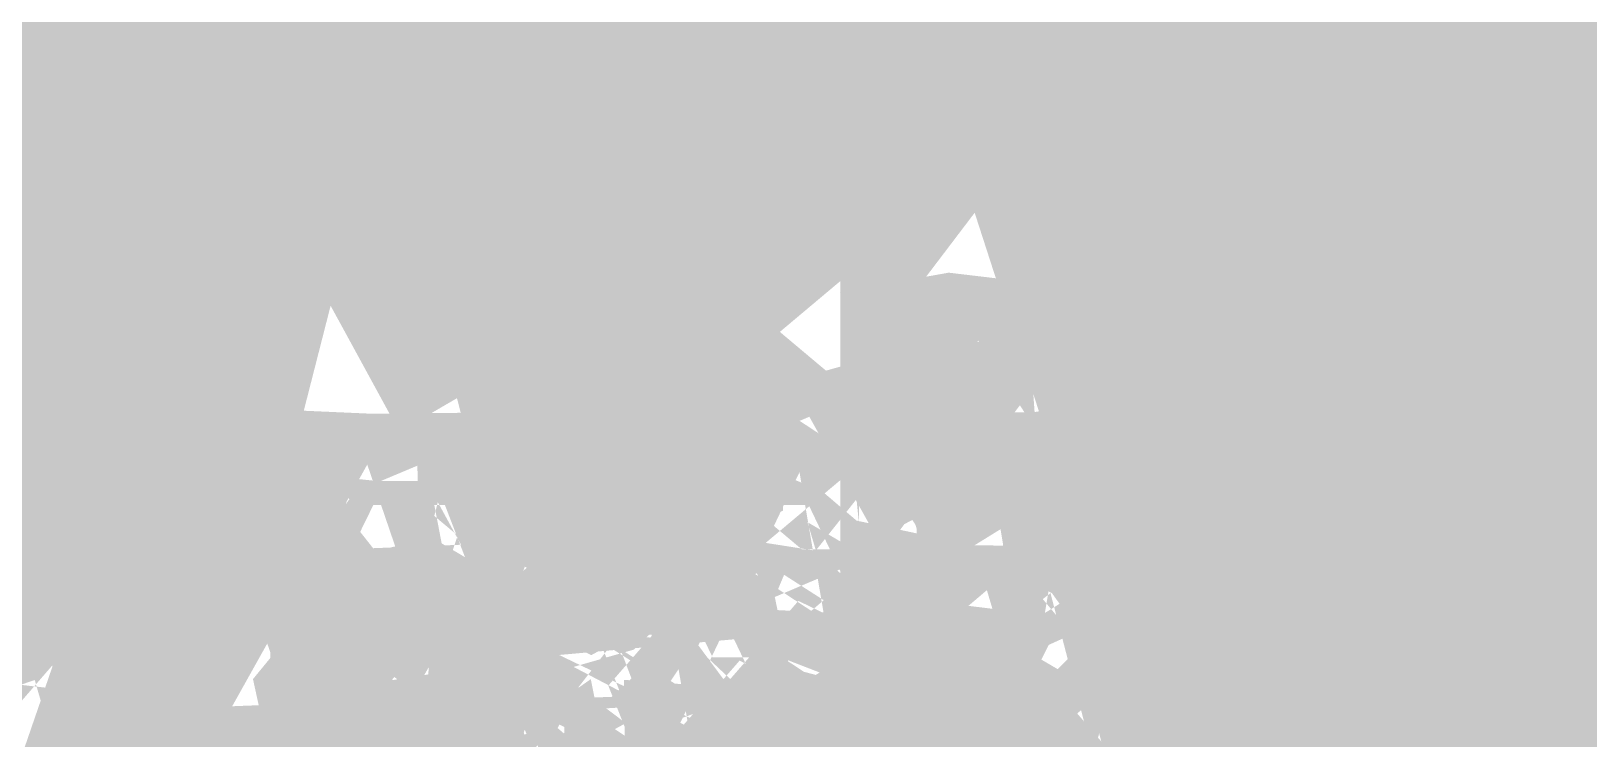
# Model space of a CAD drawing. Header units: millimetres. Extents: x -0.5 to 77.7, y -66.2 to -6.
# Drawn here: x 47.406 to 49.999, y -19.443 to -18.265 of the extents above; entities that cross this region are included whole.
import ezdxf

# ---------------------------------------------------------------- set-up
doc = ezdxf.new("R2010")
doc.units = ezdxf.units.MM
doc.header["$MEASUREMENT"] = 0
doc.layers.add('Inner1', color=7, linetype='Continuous', true_color=0x999966)
doc.layers.add('Top-Silkscreen-Layer', color=7, linetype='Continuous', true_color=0xffcc00)

msp = doc.modelspace()

# ---------------------------------------------------------------- hatches: boundary and pattern name
at = {"layer": 'Inner1'}
msp.add_hatch(color=256, dxfattribs=at).paths.add_polyline_path([(77.23901447802896, -6.454152908305818), (77.23901447802896, -65.68199136398273), (-0.022860045720091406, -65.68199136398273), (-0.02286004572008509, -6.454152908305818)])
at = {"layer": 'Top-Silkscreen-Layer'}
for points in [[(48.91905705244591, -18.79945314308072), (48.931687229310285, -18.838495294340063), (48.951892972287894, -18.811862735646642), (48.950597569532576, -18.797523247523223), (48.93810074295183, -18.796037592075187)], [(48.91637099673267, -18.910855453808985), (48.944317406174676, -18.954478376033105), (48.9536646260562, -18.94873966773384), (48.95212792278764, -18.92760549072309), (48.950597569532576, -18.906478596337088), (48.938094392938325, -18.904803592645674)], [(48.62672148064822, -18.910119908709714), (48.62672148064822, -18.954449245534125), (48.653099436754125, -18.932280935809548)], [(49.014326305083586, -18.91596785638016), (49.03654500234274, -18.954201636292787), (49.05059758223258, -18.95235184960749), (49.05059758223258, -18.932280935809548), (49.05059758223258, -18.912210022011607), (49.03557345027625, -18.910520453070703)], [(47.926429291126915, -19.027858102966363), (47.94784788668426, -19.067133298217563), (47.95752530726813, -19.029241801667965)], [(48.0232733471142, -19.029394736787616), (48.03402391998066, -19.071240698573888), (48.06362133293435, -19.053988160552365), (48.06838384306421, -19.039634107179452), (48.05996372515462, -19.028965061927646)], [(48.32242248340433, -19.027268210362), (48.32904554749159, -19.07049058822513), (48.33876741817, -19.076455057891497), (48.35093404404841, -19.067315363836194), (48.35342324934295, -19.02423863846797)], [(48.62185102028875, -19.024493530334055), (48.64685102346375, -19.069318085641143), (48.65809689738372, -19.06454068380825), (48.65809689738372, -19.048300430626316)], [(48.91356429076281, -19.026263208147153), (48.90898593102463, -19.050696414167508), (48.91059883445528, -19.066587101361666), (48.92309566103602, -19.070068195989904), (48.954579028001135, -19.030312347505518)], [(49.01334840300359, -19.02655451313696), (49.00898594372464, -19.050696414167508), (49.01059884715528, -19.066587101361666), (49.02309567373603, -19.07021384848481), (49.05206443535258, -19.02745027598063)], [(47.926429291126915, -19.136806169155484), (47.92763579369314, -19.17820060820755), (47.9635705201263, -19.163103727110624), (47.96868863101252, -19.14766456265067), (47.959938312400595, -19.140323676907446)], [(48.61530415636358, -19.141263135499585), (48.60559498571217, -19.149543479834946), (48.61329120208202, -19.165638080521973), (48.62098106843836, -19.18172539858426), (48.63559879953028, -19.18172539858426), (48.65021653062218, -19.18172539858426), (48.657906396978525, -19.165638080521973), (48.665596263334876, -19.149543479834946), (48.65589344269698, -19.141263135499585), (48.63559879953028, -19.13298279116422)], [(48.925597566357574, -19.128139845708624), (48.92126050713265, -19.18598573406024), (48.93309693230873, -19.192168682468964), (48.94546040860584, -19.185708994319917), (48.961075091818266, -19.164400034315282), (48.964319948720075, -19.149550762459693), (48.95283912430036, -19.13553899244981)], [(49.021851071088754, -19.13052854662507), (49.00809694183373, -19.139085630700748), (49.00809694183373, -19.159112848750222), (49.00809694183373, -19.179147349424436), (49.02126051983266, -19.184886057723702), (49.05704284594165, -19.16856569566957), (49.06167200578788, -19.15305370496216), (49.052045385312056, -19.13728682238867)], [(48.02284789620926, -19.14193313697615), (48.01637723244617, -19.150876200163328), (48.02110799250848, -19.166300799373793), (48.02583875257081, -19.18172539858426), (48.04052633381129, -19.18172539858426), (48.05521391505178, -19.18172539858426), (48.06266248089487, -19.16650471286666), (48.07011104673797, -19.15128402714906), (48.06349433266422, -19.142137050469017)], [(48.32184463217524, -19.13918030482244), (48.322251033039656, -19.173357662751954), (48.331407752516, -19.186320734798517), (48.34389822908324, -19.182730400799105), (48.36191321740111, -19.16521568828675), (48.36744407916525, -19.151291309773807), (48.358630260418266, -19.142137050469017)], [(48.91596459586825, -19.23946933018944), (48.92651831831601, -19.302922839594906), (48.96299914591073, -19.28033942025985), (48.97039691164577, -19.265388191657827), (48.955810930621396, -19.247931740143436)], [(47.923235234333156, -19.256080997233383), (47.93764976499286, -19.298312938131158), (47.962097316992796, -19.25455164603688)], [(48.02205414452095, -19.251973596877054), (48.009144567062286, -19.26774047945055), (48.0134752762737, -19.280688986247625), (48.05449001351204, -19.299762180455463), (48.06809809245642, -19.29383412391282), (48.06809809245642, -19.27376321011488), (48.06809809245642, -19.25369957894168), (48.053347011080874, -19.24495314662262)], [(48.32145728135135, -19.249235329972837), (48.30732215128593, -19.262212967268894), (48.31059240824176, -19.27715691324617), (48.326391241845876, -19.298655221494183), (48.33890711846715, -19.30519501851543), (48.35225484685776, -19.297897828520675), (48.36712657848993, -19.275489192179506), (48.36865693174499, -19.260377745833086), (48.353855050261394, -19.248288588755955)], [(48.62155256965395, -19.245397386732083), (48.60751268979113, -19.254129253801654), (48.6090557430732, -19.272226576293626), (48.610598796355276, -19.290323898785605), (48.624302125502254, -19.29910674422839), (48.63801180466274, -19.30788230704643), (48.646806573369204, -19.30158283664178), (48.66310070802683, -19.280040832645295), (48.67060007397797, -19.26479829905346), (48.65559499206217, -19.25070642017138)], [(48.720301629693175, -19.25594990998797), (48.71059880905528, -19.264230254323333), (48.71828867541162, -19.28032485501036), (48.752178697495694, -19.280346702884597), (48.758890661772035, -19.264281232696547), (48.75288354899491, -19.25597904048695)], [(49.01512005677189, -19.24955576546163), (49.00158182797608, -19.26291209924444), (49.004979085202045, -19.278424089951848), (49.02073981872512, -19.3003957688083), (49.03309694500873, -19.306855456957347), (49.04546042130584, -19.3003957688083), (49.06107510451827, -19.279086808803665), (49.064319961420075, -19.264237536948073), (49.05283913700037, -19.25022576693819)], [(48.31858707524642, -19.35889709338699), (48.324346537496794, -19.41378623609203), (48.338094316738314, -19.422569081534814), (48.35184844599334, -19.41378623609203), (48.338094316738314, -19.34515478049268)], [(47.923711485346146, -19.364482866566604), (47.91257991166928, -19.378064961716518), (47.915977168895246, -19.393606082922908), (47.952953297543466, -19.41418678045302), (47.965596174434864, -19.410341554587518), (47.967120177676414, -19.38976085705741), (47.96864418091798, -19.369187442152047), (47.95725860670086, -19.360040465471997)], [(48.020796841846675, -19.360870684692955), (48.01809808610642, -19.40823687603614), (48.07080319821018, -19.38988466167808), (48.074054405125494, -19.3744090840944), (48.06130357800449, -19.35977829098117)], [(48.12642931652692, -19.36617971813225), (48.12995992403652, -19.407632418182285), (48.15850958476163, -19.39301619031854), (48.16532314925409, -19.378407245079547), (48.15575367889983, -19.37038179261027)], [(48.52207960807498, -19.371721795563396), (48.513913490705654, -19.381079968361057), (48.51918400191603, -19.39434162802218), (48.553512174932045, -19.392644776456535)], [(48.61786956182019, -19.35568545587433), (48.62835978413289, -19.416903199483), (48.65652844404762, -19.35762263405657)], [(48.71614237084643, -19.37116103345801), (48.708471554530604, -19.379958444150287), (48.71404051637579, -19.39398477940966), (48.7558172552349, -19.3902415102906)], [(48.91310073977683, -19.35662491446647), (48.93192852982354, -19.419707010009926), (48.96809820675643, -19.388959768335432)], [(49.01310075247683, -19.35662491446647), (49.02952188740458, -19.41951766176655), (49.065355013621634, -19.391901948732517), (49.06906977152292, -19.378487353951744), (49.055150541916724, -19.361824708534584)]]:
    msp.add_hatch(color=256, dxfattribs=at).paths.add_polyline_path(points)

# ---------------------------------------------------------------- linework, layer by layer
at = {"layer": 'Top-Silkscreen-Layer', "const_width": 0.25400050800101603}
for points in [[(48.91905705244591, -18.79945314308072), (48.931687229310285, -18.838495294340063), (48.951892972287894, -18.811862735646642), (48.950597569532576, -18.797523247523223), (48.93810074295183, -18.796037592075187)], [(48.62185102028875, -19.024493530334055), (48.64685102346375, -19.069318085641143), (48.65809689738372, -19.06454068380825), (48.65809689738372, -19.048300430626316)], [(48.62672148064822, -18.910119908709714), (48.62672148064822, -18.954449245534125), (48.653099436754125, -18.932280935809548)], [(47.926429291126915, -19.027858102966363), (47.94784788668426, -19.067133298217563), (47.95752530726813, -19.029241801667965)], [(48.91637099673267, -18.910855453808985), (48.944317406174676, -18.954478376033105), (48.9536646260562, -18.94873966773384), (48.95212792278764, -18.92760549072309), (48.950597569532576, -18.906478596337088), (48.938094392938325, -18.904803592645674)], [(49.014326305083586, -18.91596785638016), (49.03654500234274, -18.954201636292787), (49.05059758223258, -18.95235184960749), (49.05059758223258, -18.932280935809548), (49.05059758223258, -18.912210022011607), (49.03557345027625, -18.910520453070703)], [(48.0232733471142, -19.029394736787616), (48.03402391998066, -19.071240698573888), (48.06362133293435, -19.053988160552365), (48.06838384306421, -19.039634107179452), (48.05996372515462, -19.028965061927646)], [(48.32242248340433, -19.027268210362), (48.32904554749159, -19.07049058822513), (48.33876741817, -19.076455057891497), (48.35093404404841, -19.067315363836194), (48.35342324934295, -19.02423863846797)], [(48.91356429076281, -19.026263208147153), (48.90898593102463, -19.050696414167508), (48.91059883445528, -19.066587101361666), (48.92309566103602, -19.070068195989904), (48.954579028001135, -19.030312347505518)], [(49.01334840300359, -19.02655451313696), (49.00898594372464, -19.050696414167508), (49.01059884715528, -19.066587101361666), (49.02309567373603, -19.07021384848481), (49.05206443535258, -19.02745027598063)], [(48.424276700048225, -20.26286017251737), (48.45068640622166, -20.331426084494012), (48.43651952608871, -20.2572816819625)], [(48.925597566357574, -19.128139845708624), (48.92126050713265, -19.18598573406024), (48.93309693230873, -19.192168682468964), (48.94546040860584, -19.185708994319917), (48.961075091818266, -19.164400034315282), (48.964319948720075, -19.149550762459693), (48.95283912430036, -19.13553899244981)], [(47.923235234333156, -19.256080997233383), (47.93764976499286, -19.298312938131158), (47.962097316992796, -19.25455164603688)], [(47.926429291126915, -19.136806169155484), (47.92763579369314, -19.17820060820755), (47.9635705201263, -19.163103727110624), (47.96868863101252, -19.14766456265067), (47.959938312400595, -19.140323676907446)], [(48.32184463217524, -19.13918030482244), (48.322251033039656, -19.173357662751954), (48.331407752516, -19.186320734798517), (48.34389822908324, -19.182730400799105), (48.36191321740111, -19.16521568828675), (48.36744407916525, -19.151291309773807), (48.358630260418266, -19.142137050469017)], [(48.61530415636358, -19.141263135499585), (48.60559498571217, -19.149543479834946), (48.61329120208202, -19.165638080521973), (48.62098106843836, -19.18172539858426), (48.63559879953028, -19.18172539858426), (48.65021653062218, -19.18172539858426), (48.657906396978525, -19.165638080521973), (48.665596263334876, -19.149543479834946), (48.65589344269698, -19.141263135499585), (48.63559879953028, -19.13298279116422)], [(48.61786956182019, -19.35568545587433), (48.62835978413289, -19.416903199483), (48.65652844404762, -19.35762263405657)], [(49.021851071088754, -19.13052854662507), (49.00809694183373, -19.139085630700748), (49.00809694183373, -19.159112848750222), (49.00809694183373, -19.179147349424436), (49.02126051983266, -19.184886057723702), (49.05704284594165, -19.16856569566957), (49.06167200578788, -19.15305370496216), (49.052045385312056, -19.13728682238867)], [(48.02284789620926, -19.14193313697615), (48.01637723244617, -19.150876200163328), (48.02110799250848, -19.166300799373793), (48.02583875257081, -19.18172539858426), (48.04052633381129, -19.18172539858426), (48.05521391505178, -19.18172539858426), (48.06266248089487, -19.16650471286666), (48.07011104673797, -19.15128402714906), (48.06349433266422, -19.142137050469017)], [(48.91310073977683, -19.35662491446647), (48.93192852982354, -19.419707010009926), (48.96809820675643, -19.388959768335432)], [(48.91596459586825, -19.23946933018944), (48.92651831831601, -19.302922839594906), (48.96299914591073, -19.28033942025985), (48.97039691164577, -19.265388191657827), (48.955810930621396, -19.247931740143436)], [(48.02205414452095, -19.251973596877054), (48.009144567062286, -19.26774047945055), (48.0134752762737, -19.280688986247625), (48.05449001351204, -19.299762180455463), (48.06809809245642, -19.29383412391282), (48.06809809245642, -19.27376321011488), (48.06809809245642, -19.25369957894168), (48.053347011080874, -19.24495314662262)], [(48.62155256965395, -19.245397386732083), (48.60751268979113, -19.254129253801654), (48.6090557430732, -19.272226576293626), (48.610598796355276, -19.290323898785605), (48.624302125502254, -19.29910674422839), (48.63801180466274, -19.30788230704643), (48.646806573369204, -19.30158283664178), (48.66310070802683, -19.280040832645295), (48.67060007397797, -19.26479829905346), (48.65559499206217, -19.25070642017138)], [(48.32145728135135, -19.249235329972837), (48.30732215128593, -19.262212967268894), (48.31059240824176, -19.27715691324617), (48.326391241845876, -19.298655221494183), (48.33890711846715, -19.30519501851543), (48.35225484685776, -19.297897828520675), (48.36712657848993, -19.275489192179506), (48.36865693174499, -19.260377745833086), (48.353855050261394, -19.248288588755955)], [(48.31858707524642, -19.35889709338699), (48.324346537496794, -19.41378623609203), (48.338094316738314, -19.422569081534814), (48.35184844599334, -19.41378623609203), (48.338094316738314, -19.34515478049268)], [(48.720301629693175, -19.25594990998797), (48.71059880905528, -19.264230254323333), (48.71828867541162, -19.28032485501036), (48.752178697495694, -19.280346702884597), (48.758890661772035, -19.264281232696547), (48.75288354899491, -19.25597904048695)], [(49.01512005677189, -19.24955576546163), (49.00158182797608, -19.26291209924444), (49.004979085202045, -19.278424089951848), (49.02073981872512, -19.3003957688083), (49.03309694500873, -19.306855456957347), (49.04546042130584, -19.3003957688083), (49.06107510451827, -19.279086808803665), (49.064319961420075, -19.264237536948073), (49.05283913700037, -19.25022576693819)], [(49.12185108378876, -19.704210028308328), (49.1354210626521, -19.758028625175815), (49.144349181642205, -19.70491644290862), (49.13559886303028, -19.695900553473983)], [(48.12642931652692, -19.36617971813225), (48.12995992403652, -19.407632418182285), (48.15850958476163, -19.39301619031854), (48.16532314925409, -19.378407245079547), (48.15575367889983, -19.37038179261027)], [(48.31896807605681, -19.473117779891677), (48.34215832538246, -19.534393784498313), (48.36920303290655, -19.4994444683458)], [(48.52207960807498, -19.371721795563396), (48.513913490705654, -19.381079968361057), (48.51918400191603, -19.39434162802218), (48.553512174932045, -19.392644776456535)], [(48.71614237084643, -19.37116103345801), (48.708471554530604, -19.379958444150287), (48.71404051637579, -19.39398477940966), (48.7558172552349, -19.3902415102906)], [(49.01310075247683, -19.35662491446647), (49.02952188740458, -19.41951766176655), (49.065355013621634, -19.391901948732517), (49.06906977152292, -19.378487353951744), (49.055150541916724, -19.361824708534584)], [(47.923711485346146, -19.364482866566604), (47.91257991166928, -19.378064961716518), (47.915977168895246, -19.393606082922908), (47.952953297543466, -19.41418678045302), (47.965596174434864, -19.410341554587518), (47.967120177676414, -19.38976085705741), (47.96864418091798, -19.369187442152047), (47.95725860670086, -19.360040465471997)], [(48.020796841846675, -19.360870684692955), (48.01809808610642, -19.40823687603614), (48.07080319821018, -19.38988466167808), (48.074054405125494, -19.3744090840944), (48.06130357800449, -19.35977829098117)], [(48.82075884336564, -19.484806392607823), (48.81099252259268, -19.4929920628215), (48.81700598538331, -19.508118074417407), (48.84653354818843, -19.51955907789221)], [(47.92153343071342, -19.590615647531735), (47.91809807340642, -19.63761042501291), (47.96290376870812, -19.58708357453028)], [(48.02184459407523, -19.473168758264894), (48.00809681483371, -19.486080851938244), (48.00809681483371, -19.50430197905089), (48.04426649176661, -19.534393784498313), (48.05273740978425, -19.468231138687607)], [(48.610878196949564, -19.58727292277366), (48.63534479899002, -19.648993167489753), (48.670625474032, -19.625186267197492)], [(48.614808855310066, -19.47455973959124), (48.601981828026986, -19.489277924201414), (48.605112384685675, -19.507244159447975), (48.66809816865643, -19.503646542823816)], [(48.724460888539916, -19.472520604662567), (48.71549466946877, -19.514949176428463), (48.723724286973166, -19.529346925549845), (48.736271913661966, -19.527569965112), (48.75700470776061, -19.51023003559353), (48.76518987517046, -19.494674349137654), (48.7532708998188, -19.48012366489662)], [(47.32909622059963, -19.592880543827512), (47.331896576555984, -19.642606305588156), (47.368834605123155, -19.599915559331436), (47.363310093372526, -19.58599846344324), (47.349200363361135, -19.58599846344324)], [(48.42409889967004, -19.59861196950203), (48.42472755100719, -19.634347809127032), (48.45614106782372, -19.622819414155284)], [(48.905410873420486, -19.4774655068646), (48.91978730399915, -19.535660961203988), (48.93604333857573, -19.544545763393206), (48.94979746783076, -19.536279984307335), (48.93244923093106, -19.459841554981065), (48.91335474031709, -19.459841554981065)], [(49.00491558506698, -19.479133227931264), (48.9968955180083, -19.49841761825672), (49.003785282662825, -19.5149710243027), (49.010668697303856, -19.53152443034868), (49.02917263666173, -19.533286825537033), (49.06809821945643, -19.50373393432076), (49.0303219891064, -19.459841554981065), (49.01293565212566, -19.459841554981065)], [(47.328448519221965, -19.485163241220338), (47.32214930582354, -19.49386597779093), (47.32675941562924, -19.509829491232544), (47.3672090016655, -19.496028917340272), (47.36559609823485, -19.47991246877901), (47.35017191542763, -19.478186486714378)], [(47.92087937932225, -19.476708113891092), (47.90640769854099, -19.49403347816007), (47.912179860818384, -19.508562314526866), (47.93052504983859, -19.52966007841389), (47.94309807658142, -19.536229005934118), (47.954953551798006, -19.530038774900646), (47.97026978437563, -19.508030682920463), (47.973730541736664, -19.492227387223245), (47.9641610713824, -19.4774655068646)], [(48.123311459895234, -19.48535258946372), (48.11730434711811, -19.493654781673314), (48.124016311394456, -19.509720251861363), (48.15790633347852, -19.509698403987127), (48.165596199834866, -19.4936038033001), (48.15589337919697, -19.485323458964736)], [(48.521844657575244, -19.483240628287593), (48.52215580823706, -19.517279616346947), (48.531217277510805, -19.530111601148096), (48.54214565075545, -19.52613528803718), (48.55304227393256, -19.485571068206077)], [(48.22637217910536, -19.820127566378662), (48.239123006226365, -19.86698397398968), (48.25184843329335, -19.820783002605737)], [(47.82823268226275, -19.600141320698533), (47.84047550830324, -19.640472496537797), (47.860058949957214, -19.624261373854843), (47.87059362236446, -19.608042968547146), (47.86089080172656, -19.599886428832452)], [(48.31541841850669, -19.582575629812965), (48.3058235480984, -19.590615647531735), (48.3058235480984, -19.61440069994976), (48.341669374342466, -19.648993167489753), (48.36274506917046, -19.649080558986697), (48.36792033017824, -19.63798912149966)], [(47.915881918692655, -19.70195969726204), (47.944266479066606, -19.76376733347508), (47.96792027937824, -19.70030654144487), (47.962745018370455, -19.689215103957835), (47.943206026811026, -19.689215103957835), (47.92366068523809, -19.689215103957835)]]:
    msp.add_lwpolyline(points, close=True, dxfattribs=at)
for points in [[(48.65435038941491, -19.877791389111646), (48.637770504149486, -19.798170452771696), (48.620511167438885, -19.878410412214993)], [(47.342742399625045, -20.011777119174976), (47.34239314888219, -20.001741662276004), (47.338843491332064, -20.012053858915294)]]:
    msp.add_lwpolyline(points, dxfattribs=at)

doc.saveas('drawing.dxf')
